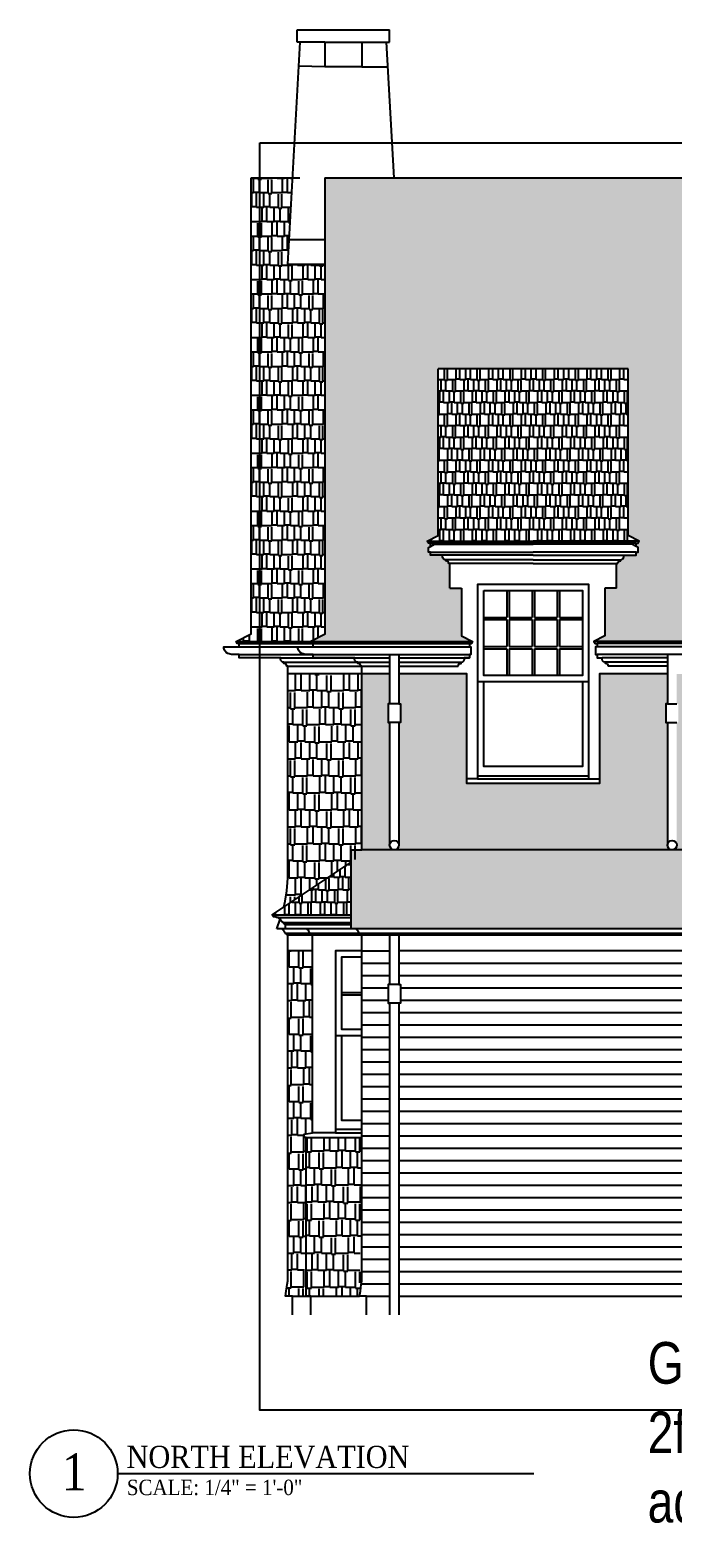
# Model space of a CAD drawing. Header units: inches. Extents: x 1902 to 78711, y -439399 to 11089.
# Drawn here: x 75727 to 75935.1, y -2876.7 to -2392.6 of the extents above; entities that cross this region are included whole.
import ezdxf
from ezdxf.enums import TextEntityAlignment as Align

# ---------------------------------------------------------------- set-up
doc = ezdxf.new("R2010")
doc.units = ezdxf.units.IN
doc.header["$LTSCALE"] = 48
doc.header["$MEASUREMENT"] = 0
for name, color, linetype in [('1WHITE', 7, 'CONTINUOUS'), ('2MAGENTA', 6, 'CONTINUOUS'), ('3BLUE', 5, 'CONTINUOUS'), ('4CYAN', 4, 'CONTINUOUS'), ('8GREY', 8, 'CONTINUOUS'), ('A-TEXT', 6, 'CONTINUOUS'), ('A-TITLEBLOCK', 4, 'CONTINUOUS')]:
    doc.layers.add(name, color=color, linetype=linetype)
doc.styles.add('QUARTER', font='stylu.ttf', dxfattribs={"width": 0.83, "height": 4.5})
doc.styles.get("Standard").update_dxf_attribs({"font": 'times.ttf', "height": 6})
pattern_1 = [(0, (76007.3037, -2691.105), (0, 4), [])]

# ---------------------------------------------------------------- blocks, each defined once
blk = doc.blocks.new('TITLEBLOCK-DRAWING LABEL')
at = {"layer": 'A-TITLEBLOCK', "color": 5}
blk.add_line((7.1, 0), (74.51, 0), dxfattribs=at)
blk.add_circle((0, 0), 7.1, dxfattribs=at)
at = {"layer": 'A-TITLEBLOCK', "color": 3, "width": 0.9, "flags": 4}
blk.add_attdef('#', text='', height=6, dxfattribs=at).set_placement((0.08, 0.29), align=Align.MIDDLE_CENTER)
blk.add_attdef('DRAWING', (8.56, 0.91), '', height=3.6, dxfattribs=at)
at = {"layer": 'A-TITLEBLOCK', "color": 4, "width": 0.9, "flags": 4}
blk.add_attdef('SCALE', (8.6, -3.49), '', height=2.5, dxfattribs=at)
blk = doc.blocks.new('Window- Bs No trim')
at = {"layer": '1WHITE'}
for points in [[(-16, -2), (16, -2), (16, -29.5), (-16, -29.5)], [(-16, -31.5), (16, -31.5), (16, -59), (-16, -59)]]:
    blk.add_lwpolyline(points, close=True, dxfattribs=at)
at = {"layer": '2MAGENTA'}
blk.add_line((-18, -31.5), (18, -31.5), dxfattribs=at)
blk.add_lwpolyline([(-18, -63), (18, -63), (18, 0), (-18, 0)], close=True, dxfattribs=at)
at = {"layer": '8GREY', "ltscale": 0.25}
for p, q in [((-8.56, -2), (-8.56, -10.67)), ((-7.81, -2), (-7.81, -10.67)), ((-0.37, -2), (-0.37, -10.67)), ((0.38, -2), (0.38, -10.67)), ((7.81, -2), (7.81, -10.67)), ((8.56, -2), (8.56, -10.67)), ((-16, -10.67), (-8.56, -10.67)), ((-16, -11.42), (-8.56, -11.42)), ((-8.56, -11.42), (-8.56, -20.08)), ((-7.81, -10.67), (-0.37, -10.67)), ((-7.81, -11.42), (-0.37, -11.42)), ((-7.81, -11.42), (-7.81, -20.08)), ((-0.37, -11.42), (-0.37, -20.08)), ((0.38, -10.67), (7.81, -10.67)), ((0.38, -11.42), (7.81, -11.42)), ((0.38, -11.42), (0.38, -20.08)), ((7.81, -11.42), (7.81, -20.08)), ((8.56, -10.67), (16, -10.67)), ((8.56, -11.42), (16, -11.42)), ((8.56, -11.42), (8.56, -20.08)), ((-16, -20.08), (-8.56, -20.08)), ((-16, -20.83), (-8.56, -20.83)), ((-8.56, -20.83), (-8.56, -29.5)), ((-7.81, -20.08), (-0.37, -20.08)), ((-7.81, -20.83), (-0.37, -20.83)), ((-7.81, -20.83), (-7.81, -29.5)), ((-0.37, -20.83), (-0.37, -29.5)), ((0.38, -20.08), (7.81, -20.08)), ((0.38, -20.83), (7.81, -20.83)), ((0.38, -20.83), (0.38, -29.5)), ((7.81, -20.83), (7.81, -29.5)), ((8.56, -20.08), (16, -20.08)), ((8.56, -20.83), (16, -20.83)), ((8.56, -20.83), (8.56, -29.5))]:
    blk.add_line(p, q, dxfattribs=at)
at = {"layer": '8GREY'}
blk.add_line((-18, -62), (18, -62), dxfattribs=at)

msp = doc.modelspace()

# ---------------------------------------------------------------- hatches: boundary and pattern name
at = {"layer": '8GREY'}
h = msp.add_hatch(dxfattribs=at)
h.set_pattern_fill('AR-RSHKE', color=256, scale=0.391, style=0)
h.set_pattern_definition([(0, (75793.8372, -2590.805), (9.9705, 4.692), [2.346, -1.955, 2.737, -1.173, 3.519, -1.564]), (0, (75796.1832, -2590.6096), (9.9705, 4.692), [1.955, -7.429, 1.564, -2.346]), (0, (75800.8752, -2591.0983), (9.9705, 4.692), [1.173, -12.121]), (90, (75793.8372, -2590.805), (-3.3235, 4.692), [4.4965, -14.2715]), (90, (75796.1832, -2590.805), (-3.3235, 4.692), [4.39875, -14.36925]), (90, (75798.1382, -2590.805), (-3.3235, 4.692), [4.1055, -14.6625]), (90, (75800.8752, -2591.0983), (-3.3235, 4.692), [4.4965, -14.2715]), (90, (75802.0482, -2591.0983), (-3.3235, 4.692), [4.4965, -14.2715]), (90, (75805.5672, -2590.805), (-3.3235, 4.692), [4.301, -14.467])])
h.paths.add_polyline_path([(75822.72, -2468.57), (75810.59, -2468.57), (75812.15, -2440.57), (75798.72, -2440.57), (75798.72, -2588.36), (75793.84, -2590.81), (75817.84, -2590.81), (75822.72, -2588.36)])
h = msp.add_hatch(dxfattribs=at)
h.set_pattern_fill('AR-RSHKE', color=256, scale=0.391, style=0)
h.set_pattern_definition([(0, (75817.8372, -2590.805), (9.9705, 4.692), [2.346, -1.955, 2.737, -1.173, 3.519, -1.564]), (0, (75820.1832, -2590.6096), (9.9705, 4.692), [1.955, -7.429, 1.564, -2.346]), (0, (75824.8752, -2591.0983), (9.9705, 4.692), [1.173, -12.121]), (90, (75817.8372, -2590.805), (-3.3235, 4.692), [4.4965, -14.2715]), (90, (75820.1832, -2590.805), (-3.3235, 4.692), [4.39875, -14.36925]), (90, (75822.1382, -2590.805), (-3.3235, 4.692), [4.1055, -14.6625]), (90, (75824.8752, -2591.0983), (-3.3235, 4.692), [4.4965, -14.2715]), (90, (75826.0482, -2591.0983), (-3.3235, 4.692), [4.4965, -14.2715]), (90, (75829.5672, -2590.805), (-3.3235, 4.692), [4.301, -14.467])])
h.paths.add_polyline_path([(76137.47, -2440.57), (75822.72, -2440.57), (75822.72, -2588.36), (75817.84, -2590.81), (75870.42, -2590.81), (75866.84, -2589.02), (75866.84, -2573.53), (75863.09, -2573.53), (75863.09, -2565.62), (75862.73, -2565.62), (75862.67, -2565.29), (75862.46, -2564.96), (75862.15, -2564.76), (75861.8, -2564.69), (75861.8, -2564.35), (75861.38, -2564.26), (75861.03, -2564.03), (75860.81, -2563.72), (75860.71, -2563.37), (75860.72, -2562.85), (75856.77, -2562.85), (75856.77, -2561.85), (75856.13, -2561.85), (75856.13, -2560.35), (75856.77, -2560.04), (75856.77, -2558.97), (75856.14, -2558.97), (75855.77, -2558.3), (75859.34, -2556.51), (75859.34, -2502.45), (75920.84, -2502.45), (75920.84, -2556.51), (75924.42, -2558.3), (75924.05, -2558.97), (75923.42, -2558.97), (75923.42, -2560.04), (75924.05, -2560.35), (75924.05, -2561.85), (75923.42, -2561.85), (75923.42, -2562.85), (75919.4, -2562.85), (75919.51, -2563.25), (75919.38, -2563.72), (75919.16, -2564.03), (75918.81, -2564.26), (75918.39, -2564.35), (75918.39, -2564.69), (75918.04, -2564.76), (75917.73, -2564.96), (75917.52, -2565.29), (75917.45, -2565.62), (75917.09, -2565.62), (75917.09, -2573.53), (75913.34, -2573.53), (75913.34, -2589.02), (75909.77, -2590.81), (75960.42, -2590.81), (75956.84, -2589.02), (75956.84, -2573.53), (75953.09, -2573.53), (75953.09, -2565.62), (75952.73, -2565.62), (75952.67, -2565.29), (75952.46, -2564.96), (75952.15, -2564.76), (75951.8, -2564.69), (75951.8, -2564.35), (75951.38, -2564.26), (75951.03, -2564.03), (75950.81, -2563.72), (75950.71, -2563.37), (75950.72, -2562.85), (75946.77, -2562.85), (75946.77, -2561.85), (75946.13, -2561.85), (75946.13, -2560.35), (75946.77, -2560.04), (75946.77, -2558.97), (75946.14, -2558.97), (75945.77, -2558.3), (75949.34, -2556.51), (75949.34, -2502.45), (76010.84, -2502.45), (76010.84, -2556.51), (76014.42, -2558.3), (76014.05, -2558.97), (76013.42, -2558.97), (76013.42, -2560.04), (76014.05, -2560.35), (76014.05, -2561.85), (76013.42, -2561.85), (76013.42, -2562.85), (76009.4, -2562.85), (76009.51, -2563.25), (76009.38, -2563.72), (76009.16, -2564.03), (76008.81, -2564.26), (76008.39, -2564.35), (76008.39, -2564.69), (76008.04, -2564.76), (76007.73, -2564.96), (76007.52, -2565.29), (76007.45, -2565.62), (76007.09, -2565.62), (76007.09, -2573.53), (76003.34, -2573.53), (76003.34, -2589.02), (75999.77, -2590.81), (76050.42, -2590.81), (76046.84, -2589.02), (76046.84, -2573.53), (76043.09, -2573.53), (76043.09, -2565.62), (76042.73, -2565.62), (76042.67, -2565.29), (76042.46, -2564.96), (76042.15, -2564.76), (76041.8, -2564.69), (76041.8, -2564.35), (76041.38, -2564.26), (76041.03, -2564.03), (76040.81, -2563.72), (76040.71, -2563.37), (76040.72, -2562.85), (76036.77, -2562.85), (76036.77, -2561.85), (76036.13, -2561.85), (76036.13, -2560.35), (76036.77, -2560.04), (76036.77, -2558.97), (76036.14, -2558.97), (76035.77, -2558.3), (76039.34, -2556.51), (76039.34, -2502.45), (76100.84, -2502.45), (76100.84, -2556.51), (76104.42, -2558.3), (76104.05, -2558.97), (76103.42, -2558.97), (76103.42, -2560.04), (76104.05, -2560.35), (76104.05, -2561.85), (76103.42, -2561.85), (76103.42, -2562.85), (76099.4, -2562.85), (76099.51, -2563.25), (76099.38, -2563.72), (76099.16, -2564.03), (76098.81, -2564.26), (76098.39, -2564.35), (76098.39, -2564.69), (76098.04, -2564.76), (76097.73, -2564.96), (76097.52, -2565.29), (76097.45, -2565.62), (76097.09, -2565.62), (76097.09, -2573.53), (76093.34, -2573.53), (76093.34, -2589.02), (76089.77, -2590.81), (76142.35, -2590.81), (76137.47, -2588.36)])
h = msp.add_hatch(dxfattribs=at)
h.set_pattern_fill('AR-RSHKE', color=256, scale=0.312, style=0)
h.set_pattern_definition([(7e-15, (75914.0937, -2558.296), (7.956, 3.744), [1.872, -1.56, 2.184, -0.936, 2.808, -1.248]), (7e-15, (75915.9657, -2558.14), (7.956, 3.744), [1.56, -5.928, 1.248, -1.872]), (7e-15, (75919.7097, -2558.53), (7.956, 3.744), [0.936, -9.672]), (90, (75914.0937, -2558.296), (-2.652, 3.744), [3.588, -11.388]), (90, (75915.9657, -2558.296), (-2.652, 3.744), [3.51, -11.466]), (90, (75917.5257, -2558.296), (-2.652, 3.744), [3.276, -11.7]), (90, (75919.7097, -2558.53), (-2.652, 3.744), [3.588, -11.388]), (90, (75920.6457, -2558.53), (-2.652, 3.744), [3.588, -11.388]), (90, (75923.4537, -2558.296), (-2.652, 3.744), [3.432, -11.544])])
h.paths.add_polyline_path([(75920.84, -2502.45), (75859.34, -2502.45), (75859.34, -2556.51), (75855.77, -2558.3), (75914.09, -2558.3), (75924.42, -2558.3), (75920.84, -2556.51)])
h = msp.add_hatch(dxfattribs=at)
h.set_pattern_fill('AR-RSHKE', color=256, scale=0.46, style=0)
h.set_pattern_definition([(0, (75947.885, -2684.0527), (11.73, 5.52), [2.76, -2.3, 3.22, -1.38, 4.14, -1.84]), (0, (75950.645, -2683.8227), (11.73, 5.52), [2.3, -8.74, 1.84, -2.76]), (0, (75956.165, -2684.3977), (11.73, 5.52), [1.38, -14.26]), (90, (75947.885, -2684.0527), (-3.91, 5.52), [5.29, -16.79]), (90, (75950.645, -2684.0527), (-3.91, 5.52), [5.175, -16.905]), (90, (75952.945, -2684.0527), (-3.91, 5.52), [4.83, -17.25]), (90, (75956.165, -2684.3977), (-3.91, 5.52), [5.29, -16.79]), (90, (75957.545, -2684.3977), (-3.91, 5.52), [5.29, -16.79]), (90, (75961.685, -2684.0527), (-3.91, 5.52), [5.06, -17.02])])
h.paths.add_polyline_path([(75834.59, -2601.35), (75810.59, -2601.35), (75810.59, -2667.55), (75810.5, -2669.01), (75810.27, -2671.66), (75809.73, -2675.1), (75809.73, -2675.1), (75809.3, -2676.96), (75834.59, -2660.1)])
h = msp.add_hatch(dxfattribs=at)
h.set_pattern_fill('AR-RSHKE', color=256, scale=0.46, style=0)
h.set_pattern_definition([(0, (76314.844, -2684.053), (11.73, 5.52), [2.76, -2.3, 3.22, -1.38, 4.14, -1.84]), (0, (76317.604, -2683.823), (11.73, 5.52), [2.3, -8.74, 1.84, -2.76]), (0, (76323.124, -2684.398), (11.73, 5.52), [1.38, -14.26]), (90, (76314.844, -2684.053), (-3.91, 5.52), [5.29, -16.79]), (90, (76317.604, -2684.053), (-3.91, 5.52), [5.175, -16.905]), (90, (76319.904, -2684.053), (-3.91, 5.52), [4.83, -17.25]), (90, (76323.124, -2684.398), (-3.91, 5.52), [5.29, -16.79]), (90, (76324.504, -2684.398), (-3.91, 5.52), [5.29, -16.79]), (90, (76328.644, -2684.053), (-3.91, 5.52), [5.06, -17.02])])
h.paths.add_polyline_path([(75843.59, -2617.1), (75843.09, -2617.1), (75843.09, -2611.1), (75843.59, -2611.1), (75843.59, -2601.35), (75834.59, -2601.35), (75834.59, -2658.35), (75845.09, -2658.35, -0.414214), (75843.59, -2656.85)])
h.paths.add_polyline_path([(75933.59, -2617.1), (75933.09, -2617.1), (75933.09, -2611.1), (75933.59, -2611.1), (75933.59, -2601.35), (75911.59, -2601.35), (75911.59, -2636.85), (75868.59, -2636.85), (75868.59, -2601.35), (75846.59, -2601.35), (75846.59, -2611.1), (75847.09, -2611.1), (75847.09, -2617.1), (75846.59, -2617.1), (75846.59, -2656.85, -0.414214), (75845.09, -2658.35), (75935.09, -2658.35, -0.414214), (75933.59, -2656.85)])
h.paths.add_polyline_path([(76023.59, -2617.1), (76023.09, -2617.1), (76023.09, -2611.1), (76023.59, -2611.1), (76023.59, -2601.35), (76001.59, -2601.35), (76001.59, -2636.85), (75958.59, -2636.85), (75958.59, -2601.35), (75936.59, -2601.35), (75936.59, -2611.1), (75937.09, -2611.1), (75937.09, -2617.1), (75936.59, -2617.1), (75936.59, -2656.85, -0.414214), (75935.09, -2658.35), (76025.09, -2658.35, -0.414214), (76023.59, -2656.85)])
h.paths.add_polyline_path([(76113.59, -2617.1), (76113.09, -2617.1), (76113.09, -2611.1), (76113.59, -2611.1), (76113.59, -2601.35), (76091.59, -2601.35), (76091.59, -2636.85), (76048.59, -2636.85), (76048.59, -2601.35), (76026.59, -2601.35), (76026.59, -2611.1), (76027.09, -2611.1), (76027.09, -2617.1), (76026.59, -2617.1), (76026.59, -2656.85, -0.414214), (76025.09, -2658.35), (76115.09, -2658.35, -0.414214), (76113.59, -2656.85)])
h.paths.add_polyline_path([(76125.59, -2601.35), (76116.59, -2601.35), (76116.59, -2611.1), (76117.09, -2611.1), (76117.09, -2617.1), (76116.59, -2617.1), (76116.59, -2656.85, -0.414214), (76115.09, -2658.35), (76125.59, -2658.35)])
h = msp.add_hatch(dxfattribs=at)
h.set_pattern_fill('AR-RSHKE,_O', color=256, scale=0.34)
h.set_pattern_definition([(0, (75891.9524, -2679.4885), (8.67, 4.08), [2.04, -1.7, 2.38, -1.02, 3.06, -1.36]), (0, (75893.9924, -2679.3185), (8.67, 4.08), [1.7, -6.46, 1.36, -2.04]), (0, (75898.0724, -2679.7435), (8.67, 4.08), [1.02, -10.54]), (90, (75891.9524, -2679.4885), (-2.89, 4.08), [3.91, -12.41]), (90, (75893.9924, -2679.4885), (-2.89, 4.08), [3.825, -12.495]), (90, (75895.6924, -2679.4885), (-2.89, 4.08), [3.57, -12.75]), (90, (75898.0724, -2679.7435), (-2.89, 4.08), [3.91, -12.41]), (90, (75899.0924, -2679.7435), (-2.89, 4.08), [3.91, -12.41]), (90, (75902.1524, -2679.4885), (-2.89, 4.08), [3.74, -12.58])])
h.paths.add_polyline_path([(75831.09, -2679.49), (75831.09, -2662.44), (75805.51, -2679.49)])
h.paths.add_polyline_path([(75833.74, -2675.07), (75832.94, -2678.56), (75832.62, -2679.49), (75832.62, -2679.49), (75832.94, -2678.56), (75833.74, -2675.07)])
h = msp.add_hatch(dxfattribs=at)
h.set_pattern_fill('AR-RSHKE', color=256, scale=0.312, style=0)
h.set_pattern_definition([(0, (76088.415, -2684.0527), (7.956, 3.744), [1.872, -1.56, 2.184, -0.936, 2.808, -1.248]), (0, (76090.287, -2683.8967), (7.956, 3.744), [1.56, -5.928, 1.248, -1.872]), (0, (76094.031, -2684.2867), (7.956, 3.744), [0.936, -9.672]), (90, (76088.415, -2684.0527), (-2.652, 3.744), [3.588, -11.388]), (90, (76090.287, -2684.0527), (-2.652, 3.744), [3.51, -11.466]), (90, (76091.847, -2684.0527), (-2.652, 3.744), [3.276, -11.7]), (90, (76094.031, -2684.2867), (-2.652, 3.744), [3.588, -11.388]), (90, (76094.967, -2684.2867), (-2.652, 3.744), [3.588, -11.388]), (90, (76097.775, -2684.0527), (-2.652, 3.744), [3.432, -11.544])])
h.paths.add_polyline_path([(76129.1, -2658.35), (76125.59, -2658.35), (75834.59, -2658.35), (75831.09, -2658.35), (75831.09, -2684.05), (75832.97, -2684.05), (75980.09, -2684.05), (76129.1, -2684.05)])
h = msp.add_hatch(dxfattribs=at)
h.set_pattern_fill('AR-RSHKE', color=256, scale=0.455, style=0)
h.set_pattern_definition([(0, (75809.843, -2789.105), (11.6025, 5.46), [2.73, -2.275, 3.185, -1.365, 4.095, -1.82]), (0, (75812.573, -2788.8775), (11.6025, 5.46), [2.275, -8.645, 1.82, -2.73]), (0, (75818.033, -2789.446), (11.6025, 5.46), [1.365, -14.105]), (90, (75809.843, -2789.105), (-3.8675, 5.46), [5.2325, -16.6075]), (90, (75812.573, -2789.105), (-3.8675, 5.46), [5.11875, -16.72125]), (90, (75814.848, -2789.105), (-3.8675, 5.46), [4.7775, -17.0625]), (90, (75818.033, -2789.4462), (-3.8675, 5.46), [5.2325, -16.6075]), (90, (75819.398, -2789.4462), (-3.8675, 5.46), [5.2325, -16.6075]), (90, (75823.493, -2789.105), (-3.8675, 5.46), [5.005, -16.835])])
h.paths.add_polyline_path([(75815.84, -2803.1), (75816.09, -2787.41), (75816.32, -2785.9), (75816.59, -2784.08), (75816.59, -2751.6), (75815.84, -2751.6), (75815.84, -2750.6), (75818.59, -2750.11), (75818.59, -2691.11), (75810.59, -2691.11), (75810.59, -2784.08), (75810.32, -2785.9), (75810.59, -2798.08), (75809.84, -2803.1)])
h = msp.add_hatch(dxfattribs=at)
h.set_pattern_fill('_USER', color=256, scale=4, pattern_type=0)
h.set_pattern_definition(pattern_1)
h.paths.add_polyline_path([(75843.59, -2708.1), (75843.09, -2708.1), (75843.09, -2702.1), (75843.59, -2702.1), (75843.59, -2691.11), (75834.59, -2691.11), (75834.59, -2691.11), (75834.59, -2798.08), (75834.4, -2799.35), (75834.09, -2801.41), (75833.84, -2803.1), (75836.09, -2803.1), (75843.59, -2803.1)])
h = msp.add_hatch(dxfattribs=at)
h.set_pattern_fill('_USER', color=256, scale=4, pattern_type=0)
h.set_pattern_definition(pattern_1)
h.paths.add_polyline_path([(76113.59, -2708.1), (76113.09, -2708.1), (76113.09, -2702.1), (76113.59, -2702.1), (76113.59, -2691.1), (76003.59, -2691.11), (76003.59, -2771.61), (75980.09, -2771.61), (75956.59, -2771.61), (75956.59, -2691.11), (75846.59, -2691.11), (75846.59, -2702.1), (75847.09, -2702.1), (75847.09, -2708.1), (75846.59, -2708.1), (75846.59, -2803.1), (76113.59, -2803.1)])
h = msp.add_hatch(dxfattribs=at)
h.set_pattern_fill('AR-RSHKE', color=256, scale=0.46, style=0)
h.set_pattern_definition([(0, (75832.0637, -2789.105), (11.73, 5.52), [2.76, -2.3, 3.22, -1.38, 4.14, -1.84]), (0, (75834.8237, -2788.875), (11.73, 5.52), [2.3, -8.74, 1.84, -2.76]), (0, (75840.3437, -2789.45), (11.73, 5.52), [1.38, -14.26]), (90, (75832.0637, -2789.105), (-3.91, 5.52), [5.29, -16.79]), (90, (75834.8237, -2789.105), (-3.91, 5.52), [5.175, -16.905]), (90, (75837.1237, -2789.105), (-3.91, 5.52), [4.83, -17.25]), (90, (75840.3437, -2789.45), (-3.91, 5.52), [5.29, -16.79]), (90, (75841.7237, -2789.45), (-3.91, 5.52), [5.29, -16.79]), (90, (75845.8637, -2789.105), (-3.91, 5.52), [5.06, -17.02])])
h.paths.add_polyline_path([(75833.84, -2803.1), (75834.09, -2787.41), (75834.32, -2785.9), (75834.59, -2784.08), (75834.59, -2751.6), (75816.59, -2751.6), (75816.59, -2784.08), (75816.71, -2797.32), (75816.59, -2798.84), (75816.59, -2803.1)])

# ---------------------------------------------------------------- linework, layer by layer
at = {"layer": '1WHITE'}
for p, q in [((75811.04, -2460.57), (75822.72, -2460.57)), ((75810.59, -2468.57), (75822.72, -2468.57)), ((75920.84, -2502.45), (75859.34, -2502.45)), ((75855.77, -2558.3), (75890.09, -2558.3)), ((75856.77, -2558.97), (75890.09, -2558.97)), ((75924.42, -2558.3), (75890.09, -2558.3)), ((75923.42, -2558.97), (75890.09, -2558.97)), ((75890.09, -2565.62), (75863.09, -2565.62)), ((75890.09, -2565.62), (75917.09, -2565.62)), ((75863.09, -2573.53), (75866.84, -2573.53)), ((75917.09, -2573.53), (75913.34, -2573.53)), ((75793.84, -2590.81), (75864.45, -2590.81)), ((75794.84, -2591.48), (75863.44, -2591.48)), ((75817.84, -2590.81), (75870.42, -2590.81)), ((75818.84, -2591.48), (75870.05, -2591.48)), ((75960.42, -2590.81), (75909.77, -2590.81)), ((75960.05, -2591.48), (75910.77, -2591.48)), ((75810.59, -2598.87), (75843.59, -2598.87)), ((75834.59, -2598.87), (75843.59, -2598.87)), ((75846.59, -2598.87), (75865.77, -2598.87)), ((75865.41, -2598.87), (75865.77, -2598.87)), ((75914.77, -2598.87), (75914.41, -2598.87)), ((75933.59, -2598.87), (75914.41, -2598.87)), ((75834.59, -2601.35), (75810.59, -2601.35)), ((76125.59, -2658.35), (75834.59, -2658.35)), ((75805.51, -2679.49), (75831.09, -2679.49)), ((75807.59, -2680.28), (75831.09, -2680.28)), ((75809.84, -2682.65), (75831.09, -2682.65)), ((75980.09, -2686.1), (75810.4, -2686.1)), ((75980.09, -2686.1), (75810.4, -2686.1)), ((75818.59, -2691.1), (75810.59, -2691.11)), ((75834.59, -2691.11), (75843.59, -2691.11)), ((75956.59, -2691.11), (75846.59, -2691.11)), ((75816.59, -2751.6), (75834.59, -2751.6)), ((75826.09, -2750.11), (75818.59, -2750.11))]:
    msp.add_line(p, q, dxfattribs=at)
at = {"layer": '1WHITE', "ltscale": 0.25}
msp.add_line((75834.59, -2749.1), (75826.09, -2749.1), dxfattribs=at)
at = {"layer": '1WHITE'}
for points in [[(75865.77, -2598.87), (75865.85, -2598.51), (75866.05, -2598.21), (75866.35, -2598.01), (75866.71, -2597.94), (75866.71, -2597.6), (75867.32, -2597.41), (75867.61, -2597.12), (75867.79, -2596.66), (75867.77, -2596.27), (75867.72, -2596.1)], [(75914.41, -2598.87), (75914.34, -2598.51), (75914.14, -2598.21), (75913.84, -2598.01), (75913.48, -2597.94), (75913.48, -2597.6), (75912.86, -2597.41), (75912.58, -2597.12), (75912.4, -2596.66), (75912.41, -2596.27), (75912.46, -2596.1)], [(75843.59, -2601.35), (75834.59, -2601.35)], [(75933.59, -2601.35), (75911.59, -2601.35), (75911.59, -2636.85), (75868.59, -2636.85), (75868.59, -2601.35), (75846.59, -2601.35)]]:
    msp.add_lwpolyline(points, dxfattribs=at)
at = {"layer": '1WHITE', "ltscale": 0.25}
for points in [[(75834.59, -2716.6), (75828.09, -2716.6), (75828.09, -2693.11), (75834.59, -2693.11)], [(75834.59, -2746.1), (75828.09, -2746.1), (75828.09, -2718.6), (75834.59, -2718.6)]]:
    msp.add_lwpolyline(points, dxfattribs=at)
at = {"layer": '1WHITE'}
for centre in [(75845.09, -2656.85), (75935.09, -2656.85)]:
    msp.add_circle(centre, 1.5, dxfattribs=at)
at = {"layer": '2MAGENTA'}
for p, q in [((75822.59, -2396.57), (75814.59, -2396.57)), ((75834.59, -2396.57), (75842.59, -2396.57)), ((75794.84, -2592.6), (75863.44, -2592.6)), ((75818.84, -2592.6), (75869.92, -2592.6)), ((75959.92, -2592.6), (75910.77, -2592.6)), ((75794.84, -2595.1), (75863.44, -2595.1)), ((75818.84, -2595.1), (75869.92, -2595.1)), ((75959.92, -2595.1), (75910.77, -2595.1)), ((75980.09, -2684.05), (75807.09, -2684.05)), ((75826.09, -2718.6), (75834.59, -2718.6)), ((75812.09, -2803.1), (75833.84, -2803.1)), ((75836.09, -2803.1), (75843.59, -2803.1)), ((75846.59, -2803.1), (76113.59, -2803.1))]:
    msp.add_line(p, q, dxfattribs=at)
at = {"layer": '2MAGENTA', "ltscale": 0.25}
for p, q in [((75856.77, -2560.04), (75858.13, -2559.35)), ((75858.13, -2559.35), (75890.09, -2559.35)), ((75922.05, -2559.35), (75890.09, -2559.35)), ((75923.42, -2560.04), (75922.05, -2559.35)), ((75856.77, -2561.85), (75890.09, -2561.85)), ((75923.42, -2561.85), (75890.09, -2561.85))]:
    msp.add_line(p, q, dxfattribs=at)
at = {"layer": '2MAGENTA'}
for points in [[(75843.59, -2595.1), (75843.59, -2611.1), (75843.09, -2611.1), (75843.09, -2617.1), (75843.59, -2617.1), (75843.59, -2656.85)], [(75846.59, -2595.1), (75846.59, -2611.1), (75847.09, -2611.1), (75847.09, -2617.1), (75846.59, -2617.1), (75846.59, -2656.85)], [(75933.59, -2595.1), (75933.59, -2611.1), (75933.09, -2611.1), (75933.09, -2617.1), (75933.59, -2617.1), (75933.59, -2656.85)], [(75843.59, -2686.1), (75843.59, -2702.1), (75843.09, -2702.1), (75843.09, -2708.1), (75843.59, -2708.1), (75843.59, -2809.11)], [(75846.59, -2686.1), (75846.59, -2702.1), (75847.09, -2702.1), (75847.09, -2708.1), (75846.59, -2708.1), (75846.59, -2809.11)], [(75834.59, -2691.11), (75826.09, -2691.11), (75826.09, -2750.1), (75834.59, -2750.1)]]:
    msp.add_lwpolyline(points, dxfattribs=at)
at = {"layer": '3BLUE'}
for p, q in [((75813.59, -2392.57), (75843.59, -2392.57)), ((75810.59, -2468.57), (75814.59, -2396.57)), ((75822.59, -2396.57), (75822.6, -2404.57)), ((75822.59, -2396.57), (75834.59, -2396.57)), ((75834.59, -2396.57), (75834.6, -2404.57)), ((75845.04, -2440.57), (75842.59, -2396.57)), ((75834.6, -2404.59), (75822.6, -2404.57)), ((75798.72, -2440.57), (75814.44, -2440.57)), ((75890.09, -2562.85), (75860.79, -2562.85)), ((75890.09, -2562.85), (75919.4, -2562.85)), ((75808.29, -2596.1), (75843.59, -2596.1)), ((75832.29, -2596.1), (75843.59, -2596.1)), ((75846.59, -2596.1), (75861.75, -2596.1)), ((75846.59, -2596.1), (75869.42, -2596.1)), ((75933.59, -2596.1), (75912.46, -2596.1)), ((75807.09, -2684.05), (75808.15, -2680.89)), ((75808.97, -2684.05), (75807.09, -2684.05)), ((75808.97, -2684.35), (75808.97, -2684.05)), ((75809.09, -2684.41), (75808.97, -2684.35)), ((75809.28, -2684.54), (75809.09, -2684.41)), ((75809.39, -2684.71), (75809.28, -2684.54)), ((75809.47, -2684.93), (75809.39, -2684.71)), ((75809.53, -2685.11), (75809.47, -2684.93)), ((75809.7, -2685.36), (75809.53, -2685.11)), ((75809.84, -2685.45), (75809.7, -2685.36)), ((75809.97, -2685.51), (75809.84, -2685.45)), ((75809.97, -2685.69), (75809.97, -2685.51)), ((75810.11, -2685.69), (75809.97, -2685.69)), ((75810.27, -2685.79), (75810.11, -2685.69)), ((75810.37, -2685.93), (75810.27, -2685.79)), ((75810.4, -2686.1), (75810.37, -2685.93)), ((75810.59, -2686.1), (75810.4, -2686.1)), ((75810.56, -2691.11), (75810.59, -2686.1)), ((75810.59, -2686.1), (75810.59, -2686.1))]:
    msp.add_line(p, q, dxfattribs=at)
for points in [[(75809.3, -2676.96), (75809.74, -2675.07), (75810.27, -2671.66), (75810.5, -2669.01), (75810.59, -2667.55), (75810.59, -2598.87), (75810.59, -2598.87), (75810.59, -2598.87), (75810.59, -2598.87), (75810.23, -2598.87), (75810.17, -2598.54), (75809.96, -2598.21), (75809.65, -2598), (75809.3, -2597.94), (75809.3, -2597.6), (75808.88, -2597.51), (75808.53, -2597.28), (75808.31, -2596.97), (75808.21, -2596.62), (75808.22, -2596.36), (75808.29, -2596.1), (75794.84, -2596.1), (75794.84, -2595.1), (75792.34, -2595.1), (75791.13, -2594.79), (75790.58, -2594.37), (75790.09, -2593.69), (75789.88, -2593.05), (75789.84, -2592.6), (75794.84, -2592.6), (75794.84, -2591.48), (75794.21, -2591.48), (75793.84, -2590.81), (75798.72, -2588.36), (75798.72, -2440.57)], [(75866.84, -2573.53), (75866.84, -2589.02), (75870.42, -2590.81), (75870.05, -2591.48), (75869.42, -2591.48), (75869.42, -2592.6), (75869.92, -2592.6), (75869.92, -2595.1), (75869.42, -2595.1), (75869.42, -2596.1), (75867.72, -2596.1)], [(75913.34, -2573.53), (75913.34, -2589.02), (75909.77, -2590.81), (75910.14, -2591.48), (75910.77, -2591.48), (75910.77, -2592.6), (75910.27, -2592.6), (75910.27, -2595.1), (75910.77, -2595.1), (75910.77, -2596.1), (75912.46, -2596.1)], [(75812.09, -2809.11), (75812.09, -2803.1), (75809.84, -2803.1), (75810.09, -2801.41), (75810.4, -2799.35), (75810.59, -2798.08), (75810.59, -2691.11)]]:
    msp.add_lwpolyline(points, dxfattribs=at)
at = {"layer": '4CYAN'}
for p, q in [((75813.59, -2396.57), (75813.59, -2392.57)), ((75843.59, -2396.57), (75843.59, -2392.57)), ((75814.59, -2396.57), (75813.59, -2396.57)), ((75842.59, -2396.57), (75843.59, -2396.57)), ((75822.54, -2440.57), (75822.72, -2440.57)), ((75822.72, -2440.57), (76137.47, -2440.57)), ((75831.09, -2684.05), (75831.09, -2658.35)), ((75831.09, -2658.35), (75834.59, -2658.35))]:
    msp.add_line(p, q, dxfattribs=at)
for points in [[(75834.59, -2658.35), (75834.59, -2598.87), (75834.59, -2598.87), (75834.59, -2598.87), (75834.59, -2598.87), (75834.23, -2598.87), (75834.17, -2598.54), (75833.96, -2598.21), (75833.65, -2598), (75833.3, -2597.94), (75833.3, -2597.6), (75832.88, -2597.51), (75832.53, -2597.28), (75832.31, -2596.97), (75832.21, -2596.62), (75832.22, -2596.36), (75832.29, -2596.1), (75818.84, -2596.1), (75818.84, -2595.1), (75816.34, -2595.1), (75815.13, -2594.79), (75814.58, -2594.37), (75814.09, -2593.69), (75813.88, -2593.05), (75813.84, -2592.6), (75818.84, -2592.6), (75818.84, -2591.48), (75818.21, -2591.48), (75817.84, -2590.81), (75822.72, -2588.36), (75822.72, -2440.57)], [(75863.09, -2573.53), (75863.09, -2565.62), (75862.73, -2565.62), (75862.67, -2565.29), (75862.46, -2564.96), (75862.15, -2564.76), (75861.8, -2564.69), (75861.8, -2564.35), (75861.38, -2564.26), (75861.03, -2564.03), (75860.81, -2563.72), (75860.71, -2563.37), (75860.72, -2563.11), (75860.79, -2562.85), (75856.77, -2562.85), (75856.77, -2561.85), (75856.13, -2561.85), (75856.13, -2560.35), (75856.77, -2560.04), (75856.77, -2558.97), (75856.14, -2558.97), (75855.77, -2558.3), (75859.34, -2556.51), (75859.34, -2502.45)], [(75917.09, -2573.53), (75917.09, -2565.62), (75917.45, -2565.62), (75917.52, -2565.29), (75917.73, -2564.96), (75918.04, -2564.76), (75918.39, -2564.69), (75918.39, -2564.35), (75918.81, -2564.26), (75919.16, -2564.03), (75919.38, -2563.72), (75919.47, -2563.37), (75919.47, -2563.11), (75919.4, -2562.85), (75923.42, -2562.85), (75923.42, -2561.85), (75924.05, -2561.85), (75924.05, -2560.35), (75923.42, -2560.04), (75923.42, -2558.97), (75924.05, -2558.97), (75924.42, -2558.3), (75920.84, -2556.51), (75920.84, -2502.45)], [(75809.84, -2684.05), (75809.84, -2682.65), (75809.59, -2682.65), (75809.56, -2682.46), (75809.43, -2682.27), (75809.27, -2682.16), (75809.05, -2682.11), (75809.05, -2681.91), (75808.87, -2681.84), (75808.66, -2681.74), (75808.41, -2681.42), (75808.32, -2681.22), (75808.18, -2680.92), (75807.92, -2680.67), (75807.59, -2680.53), (75807.59, -2680.28), (75806.94, -2680.28), (75806.83, -2680.11), (75805.93, -2680.11), (75805.51, -2679.49), (75831.09, -2662.44)], [(75816.59, -2751.6), (75815.84, -2751.6), (75815.84, -2750.6), (75818.59, -2750.11), (75818.59, -2686.1), (75818.4, -2686.1), (75818.37, -2685.95), (75818.27, -2685.8), (75818.13, -2685.7), (75817.97, -2685.67), (75817.97, -2685.51), (75817.71, -2685.37), (75817.56, -2685.17), (75817.47, -2684.93), (75817.39, -2684.71), (75817.15, -2684.44), (75816.97, -2684.35), (75816.97, -2684.05), (75809.84, -2684.05)], [(75834.59, -2691.11), (75834.59, -2686.1), (75834.59, -2686.1), (75834.4, -2686.1), (75834.37, -2685.93), (75834.27, -2685.79), (75834.11, -2685.69), (75833.97, -2685.69), (75833.97, -2685.51), (75833.84, -2685.45), (75833.7, -2685.36), (75833.53, -2685.11), (75833.47, -2684.93), (75833.39, -2684.71), (75833.28, -2684.54), (75833.09, -2684.41), (75832.97, -2684.35), (75832.97, -2684.05), (75831.09, -2684.05)], [(75836.09, -2809.11), (75836.09, -2803.1), (75833.84, -2803.1), (75834.09, -2801.41), (75834.4, -2799.35), (75834.59, -2798.08), (75834.59, -2691.11)], [(75816.59, -2803.1), (75816.59, -2751.6)], [(75818.09, -2809.11), (75818.09, -2803.1), (75816.59, -2803.1)]]:
    msp.add_lwpolyline(points, dxfattribs=at)
at = {"layer": '8GREY'}
for p, q in [((75890.09, -2564.35), (75861.8, -2564.35)), ((75890.09, -2564.35), (75918.39, -2564.35)), ((75846.59, -2611.1), (75843.59, -2611.1)), ((75933.59, -2611.1), (75936.59, -2611.1)), ((75846.59, -2617.1), (75843.59, -2617.1)), ((75933.59, -2617.1), (75936.59, -2617.1)), ((75872.09, -2635.35), (75868.59, -2635.35)), ((75908.09, -2635.35), (75911.59, -2635.35)), ((75809.05, -2681.91), (75831.09, -2681.91)), ((75980.09, -2685.51), (75809.97, -2685.51)), ((75980.09, -2685.51), (75809.97, -2685.51)), ((75846.59, -2702.1), (75843.59, -2702.1)), ((75846.59, -2708.1), (75843.59, -2708.1))]:
    msp.add_line(p, q, dxfattribs=at)
at = {"layer": '8GREY', "ltscale": 0.25}
for p, q in [((75809.3, -2597.6), (75843.59, -2597.6)), ((75833.3, -2597.6), (75843.59, -2597.6)), ((75846.59, -2597.6), (75860.73, -2597.6)), ((75846.59, -2597.6), (75866.71, -2597.6)), ((75933.59, -2597.6), (75913.48, -2597.6)), ((75828.09, -2704.67), (75834.59, -2704.67)), ((75828.09, -2705.42), (75834.59, -2705.42))]:
    msp.add_line(p, q, dxfattribs=at)
at = {"layer": '8GREY'}
for points in [[(75822.6, -2404.57), (75814.16, -2404.34)], [(75834.6, -2404.57), (75843.04, -2404.57)]]:
    msp.add_lwpolyline(points, dxfattribs=at)
at = {"layer": 'A-TEXT', "color": 1}
msp.add_lwpolyline([(75801.57, -2429.17), (76141.98, -2429.17), (76141.98, -2839.99), (75801.57, -2839.99)], close=True, dxfattribs=at)

# ---------------------------------------------------------------- block references
at = {"layer": '1WHITE', "xscale": 2, "yscale": 2, "zscale": 2}
msp.add_blockref('TITLEBLOCK-DRAWING LABEL', (75741.25, -2860.6), dxfattribs=at).add_auto_attribs({'DRAWING': 'NORTH ELEVATION', '#': '1', 'SCALE': 'SCALE: 1/4" = 1\'-0"'})
at = {"layer": '8GREY'}
msp.add_blockref('Window- Bs No trim', (75890.09, -2572.35), dxfattribs=at)

# ---------------------------------------------------------------- texts
at = {"layer": 'A-TEXT', "color": 1, "insert": (75927.19, -2817.96), "char_height": 13.5, "attachment_point": 1, "style": 'QUARTER'}
msp.add_mtext_dynamic_manual_height_columns('Garage doors moved\\P2ft shed roof extension added', width=168.2609, gutter_width=22.5, heights=[0], dxfattribs=at)

doc.saveas('drawing.dxf')
